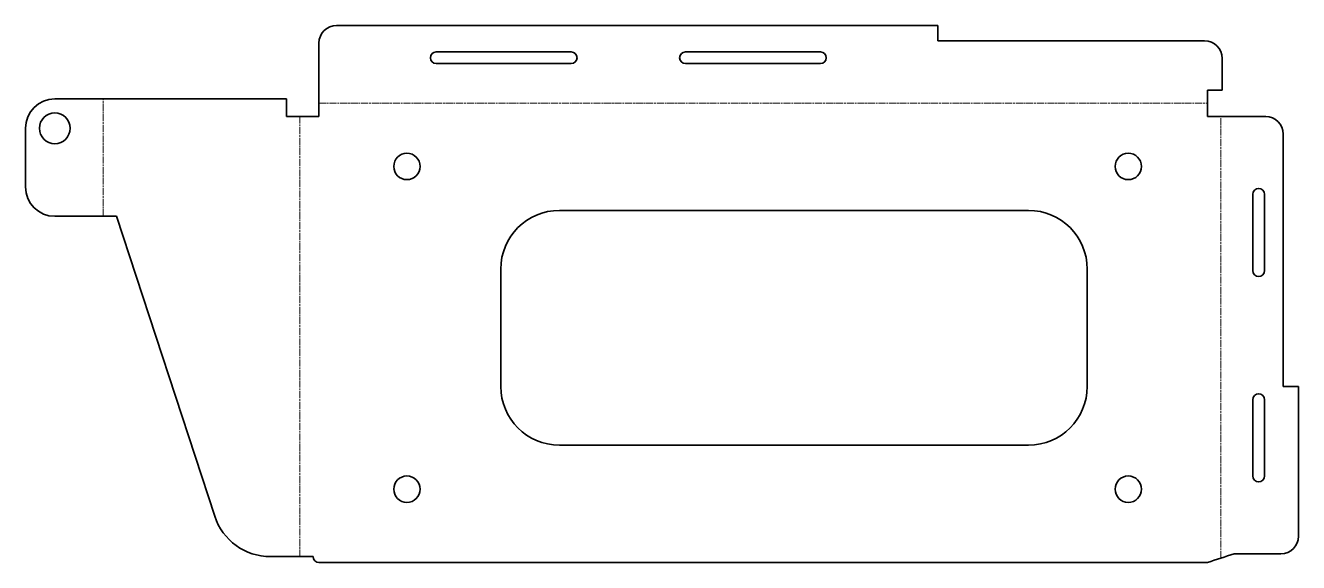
# Model space of a CAD drawing. Header units: inches. Extents: x 0 to 434, y 0 to 183.
import ezdxf

# ---------------------------------------------------------------- set-up
doc = ezdxf.new("R2010")
doc.units = ezdxf.units.IN
doc.header["$MEASUREMENT"] = 0
doc.linetypes.add('Chain', pattern=[13.68, 9.12, -1.14, 2.28, -1.14])
doc.layers.add('SIMUMAK Bend Centerline (ISO)', color=7, linetype='Chain', lineweight=9)
doc.layers.add('SIMUMAK Visible (ISO)', color=7, linetype='Continuous', lineweight=35)

# ---------------------------------------------------------------- blocks, each defined once
blk = doc.blocks.new('PTM-02-CARTSUC01_Sheet_6_PTM-02-CARTSUC01 (desplegada)')
at = {"layer": 'SIMUMAK Bend Centerline (ISO)', "ltscale": 0.263158}
for p, q in [((-190.55, 26.48), (-190.55, 66.48)), ((-116.98, 65), (186.02, 65)), ((-123.5, 60.48), (-123.5, -89.52)), ((190.55, -90.02), (190.55, 60.48))]:
    blk.add_line(p, q, dxfattribs=at)
at = {"layer": 'SIMUMAK Visible (ISO)'}
for p, q in [((-110.98, 91.52), (94.02, 91.52)), ((94.02, 86.32), (94.02, 91.52)), ((-116.98, 60.48), (-116.98, 85.52)), ((-76.98, 82.52), (-30.98, 82.52)), ((8.02, 82.52), (54.02, 82.52)), ((185.02, 86.32), (94.02, 86.32)), ((-30.98, 78.52), (-76.98, 78.52)), ((54.02, 78.52), (8.02, 78.52)), ((191.02, 80.32), (191.02, 69.52)), ((186.02, 69.52), (191.02, 69.52)), ((186.02, 60.48), (186.02, 69.52)), ((-128.02, 66.48), (-207.07, 66.48)), ((-128.02, 60.48), (-128.02, 66.48)), ((-217.07, 56.48), (-217.07, 36.48)), ((-118.98, 60.48), (-128.02, 60.48)), ((-116.98, 60.48), (-118.98, 60.48)), ((186.02, 60.48), (205.87, 60.48)), ((211.87, -31.52), (211.87, 54.48)), ((201.47, 7.98), (201.47, 33.98)), ((205.47, 33.98), (205.47, 7.98)), ((-207.07, 26.48), (-186.02, 26.48)), ((-186.02, 26.48), (-152.54, -75.75)), ((-34.98, 28.48), (125.02, 28.48)), ((-54.98, -31.52), (-54.98, 8.48)), ((145.02, 8.48), (145.02, -31.52)), ((217.07, -31.52), (211.87, -31.52)), ((217.07, -31.52), (217.07, -82.52)), ((201.47, -62.02), (201.47, -36.02)), ((205.47, -36.02), (205.47, -62.02)), ((125.02, -51.52), (-34.98, -51.52)), ((-133.53, -89.52), (-118.98, -89.52)), ((211.07, -88.52), (195.07, -88.52)), ((-116.98, -91.52), (186.02, -91.52))]:
    blk.add_line(p, q, dxfattribs=at)
for centre, radius in [((-207.07, 56.48), 5.25), ((-86.98, 43.48), 4.5), ((159.02, 43.48), 4.5), ((-86.98, -66.52), 4.5), ((159.02, -66.52), 4.5)]:
    blk.add_circle(centre, radius, dxfattribs=at)
at = {"layer": 'SIMUMAK Visible (ISO)', "extrusion": (0, 0, -1)}
for centre, radius, start, end in [((110.98, 85.52), 6, 0, 90), ((-185.02, 80.32), 6, 90, 180), ((207.07, 56.48), 10, 0, 90), ((-205.87, 54.48), 6, 90, 180), ((207.07, 36.48), 10, 270, 0), ((133.53, -69.52), 20, 270, 341.8619), ((-211.07, -82.52), 6, 180, 270), ((116.98, -89.52), 2, 270, 0)]:
    blk.add_arc(centre, radius, start, end, dxfattribs=at)
at = {"layer": 'SIMUMAK Visible (ISO)'}
for centre, radius, start, end in [((-76.98, 80.52), 2, 90, 270), ((-30.98, 80.52), 2, 270, 90), ((8.02, 80.52), 2, 90, 270), ((54.02, 80.52), 2, 270, 90), ((203.47, 33.98), 2, 0, 180), ((-34.98, 8.48), 20, 90, 180), ((125.02, 8.48), 20, 360, 90), ((203.47, 7.98), 2, 180, 0), ((-34.98, -31.52), 20, 180, 270), ((125.02, -31.52), 20, 270, 0), ((203.47, -36.02), 2, 0, 180), ((203.47, -62.02), 2, 180, 0)]:
    blk.add_arc(centre, radius, start, end, dxfattribs=at)
blk.add_open_spline([(195.07, -88.52), (192.06, -89.52), (189.04, -90.52), (186.02, -91.52)], degree=3, dxfattribs=at)

msp = doc.modelspace()

# ---------------------------------------------------------------- block references
msp.add_blockref('PTM-02-CARTSUC01_Sheet_6_PTM-02-CARTSUC01 (desplegada)', (217.07, 91.52))

doc.saveas('drawing.dxf')
